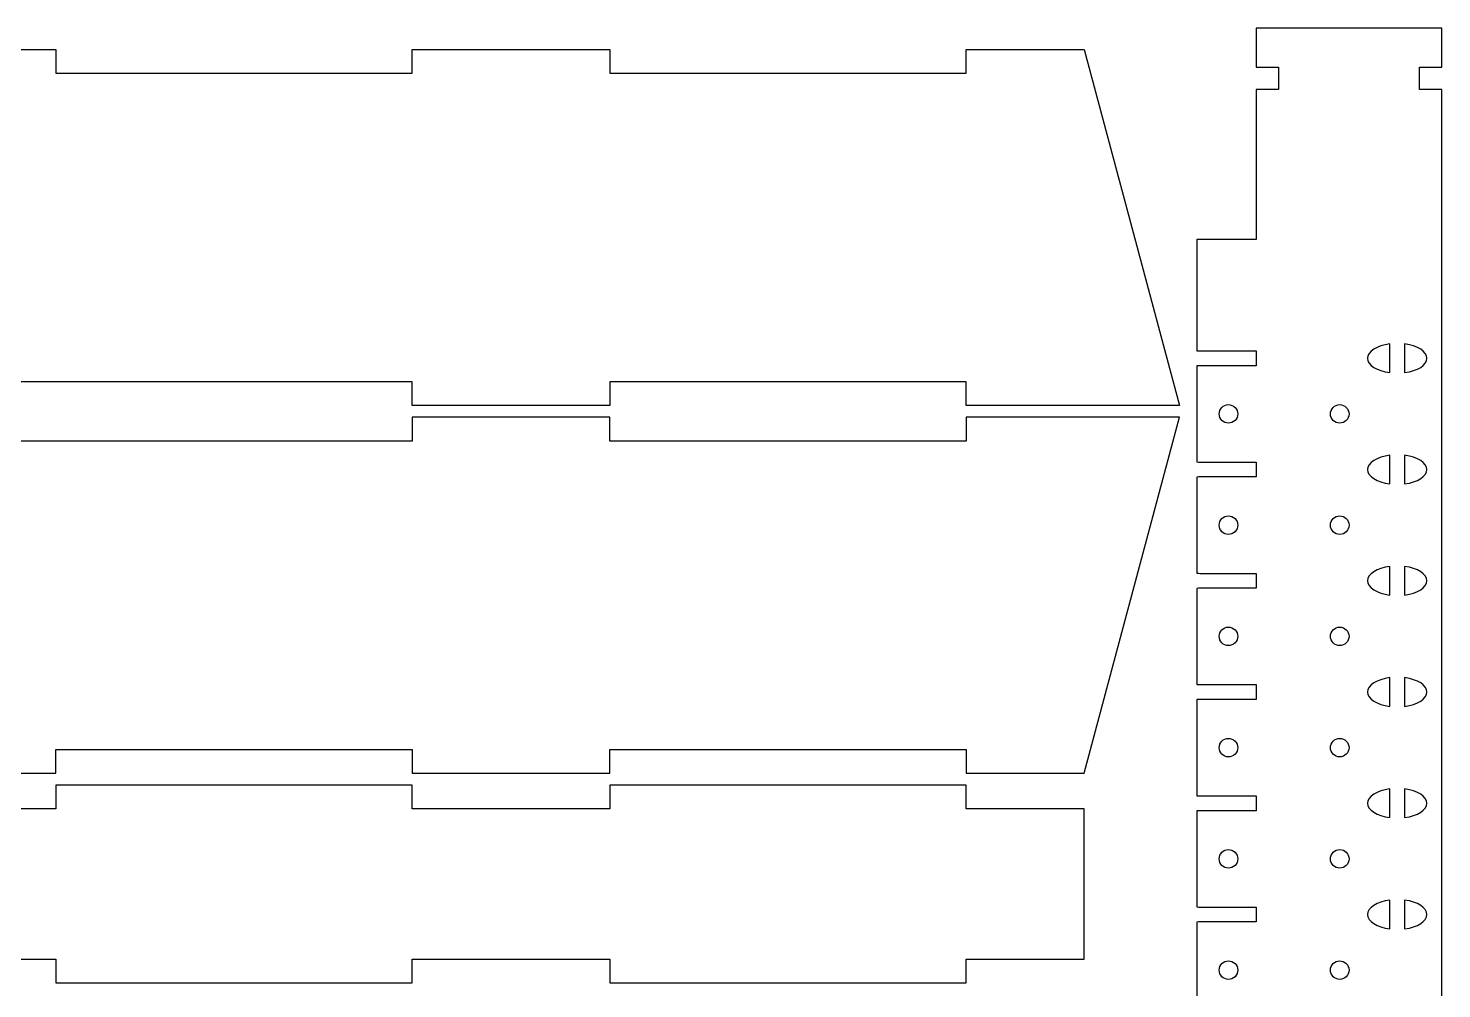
# Model space of a CAD drawing. Extents: x -1476 to 1406, y 11 to 1488.
# Drawn here: x -700 to -160, y 1121 to 1488 of the extents above; entities that cross this region are included whole.
import ezdxf

# ---------------------------------------------------------------- set-up
doc = ezdxf.new("R2010")
doc.units = 0
doc.layers.add('Layer_1', color=7, linetype='CONTINUOUS')

msp = doc.modelspace()

# ---------------------------------------------------------------- linework, layer by layer
at = {"layer": 'Layer_1', "color": 3}
for p, q in [((-160.134787, 1488.215848), (-230.999512, 1488.215848)), ((-230.999512, 1488.215848), (-230.999512, 1473.374023)), ((-160.134787, 1473.373198), (-160.134787, 1488.215848)), ((-840.817725, 1480.067923), (-689.64174, 1480.06862)), ((-689.64174, 1480.06862), (-689.642355, 1471.00331)), ((-553.561747, 1471.00325), (-553.561125, 1480.06856)), ((-553.561125, 1480.06856), (-477.987742, 1480.069025)), ((-477.987742, 1480.069025), (-477.988365, 1471.003723)), ((-341.907757, 1471.003663), (-341.907112, 1480.06898)), ((-341.907112, 1480.06898), (-296.741362, 1480.06823)), ((-296.741362, 1480.06823), (-260.283465, 1344.005495)), ((-689.642355, 1471.00331), (-553.561747, 1471.00325)), ((-477.988365, 1471.003723), (-341.907757, 1471.003663)), ((-230.999512, 1473.374023), (-222.496087, 1473.374023)), ((-222.496087, 1473.374023), (-222.496087, 1464.869173)), ((-168.638212, 1464.868348), (-168.638212, 1473.373198)), ((-168.638212, 1473.373198), (-160.134787, 1473.373198)), ((-222.496087, 1464.869173), (-230.999512, 1464.869173)), ((-230.999512, 1464.869173), (-230.999512, 1407.429748)), ((-160.134787, 1464.868348), (-168.638212, 1464.868348)), ((-160.134787, 770.300975), (-160.134787, 1464.868348)), ((-230.999512, 1407.429748), (-253.676737, 1407.429748)), ((-253.676737, 1407.429748), (-253.676737, 1364.910823)), ((-253.676737, 1364.910823), (-230.999512, 1364.910823)), ((-230.999512, 1364.910823), (-230.999512, 1359.240448)), ((-253.676737, 1359.172948), (-253.676737, 1322.456698)), ((-230.999512, 1359.240448), (-252.581062, 1359.240448)), ((-553.561132, 1353.098563), (-1046.423902, 1353.098803)), ((-553.562632, 1344.005563), (-553.561132, 1353.098563)), ((-477.987517, 1353.097385), (-477.987697, 1344.006313)), ((-341.906925, 1353.097318), (-477.987517, 1353.097385)), ((-341.907112, 1344.006245), (-341.906925, 1353.097318)), ((-477.987772, 1339.505308), (-553.562707, 1339.506058)), ((-553.562707, 1339.506058), (-553.561207, 1330.413058)), ((-477.987697, 1344.006313), (-553.562632, 1344.005563)), ((-477.987592, 1330.414235), (-477.987772, 1339.505308)), ((-260.28354, 1339.506125), (-341.907187, 1339.505375)), ((-341.907187, 1339.505375), (-341.907, 1330.414303)), ((-260.283465, 1344.005495), (-341.907112, 1344.006245)), ((-296.741445, 1203.44339), (-260.28354, 1339.506125)), ((-553.561207, 1330.413058), (-1046.423977, 1330.412818)), ((-341.907, 1330.414303), (-477.987592, 1330.414235)), ((-252.581062, 1322.390698), (-230.999512, 1322.390698)), ((-230.999512, 1322.390698), (-230.999512, 1316.720248)), ((-253.676737, 1316.652748), (-253.676737, 1279.934923)), ((-230.999512, 1316.720248), (-252.581062, 1316.720248)), ((-252.581062, 1279.868923), (-230.999512, 1279.868923)), ((-230.999512, 1279.868923), (-230.999512, 1274.200048)), ((-253.676737, 1274.132548), (-253.676737, 1237.413298)), ((-230.999512, 1274.200048), (-252.581062, 1274.200048)), ((-252.581062, 1237.347298), (-230.999512, 1237.347298)), ((-230.999512, 1237.347298), (-230.999512, 1231.678348)), ((-253.676737, 1231.610848), (-253.676737, 1194.894523)), ((-230.999512, 1231.678348), (-252.581062, 1231.678348)), ((-689.64243, 1212.50831), (-553.561822, 1212.50837)), ((-689.641807, 1203.443), (-689.64243, 1212.50831)), ((-553.561822, 1212.50837), (-553.5612, 1203.44306)), ((-477.98844, 1212.507898), (-341.907832, 1212.507958)), ((-477.987817, 1203.442595), (-477.98844, 1212.507898)), ((-341.907832, 1212.507958), (-341.907187, 1203.44264)), ((-840.8178, 1203.443698), (-689.641807, 1203.443)), ((-553.5612, 1203.44306), (-477.987817, 1203.442595)), ((-341.907187, 1203.44264), (-296.741445, 1203.44339)), ((-553.563525, 1198.943128), (-689.64315, 1198.943128)), ((-689.64315, 1198.943128), (-689.64315, 1189.877525)), ((-553.563525, 1189.877525), (-553.563525, 1198.943128)), ((-341.908875, 1198.943128), (-477.9885, 1198.943128)), ((-477.9885, 1198.943128), (-477.9885, 1189.877525)), ((-341.908875, 1189.877525), (-341.908875, 1198.943128)), ((-252.581062, 1194.828523), (-230.999512, 1194.828523)), ((-230.999512, 1194.828523), (-230.999512, 1189.158148)), ((-689.64315, 1189.877525), (-840.816675, 1189.877525)), ((-477.9885, 1189.877525), (-553.563525, 1189.877525)), ((-296.7432, 1189.8695), (-341.908875, 1189.877525)), ((-296.7432, 1132.42262), (-296.7432, 1189.8695)), ((-253.676737, 1189.090648), (-253.676737, 1152.374398)), ((-230.999512, 1189.158148), (-252.581062, 1189.158148)), ((-252.581062, 1152.308398), (-230.999512, 1152.308398)), ((-230.999512, 1152.308398), (-230.999512, 1146.639448)), ((-253.676737, 1146.571948), (-253.676737, 1109.85563)), ((-230.999512, 1146.639448), (-252.581062, 1146.639448)), ((-840.816675, 1132.440995), (-689.64315, 1132.440995)), ((-689.64315, 1132.440995), (-689.64315, 1123.348835)), ((-553.563525, 1123.348835), (-553.563525, 1132.440995)), ((-553.563525, 1132.440995), (-477.9885, 1132.440995)), ((-477.9885, 1132.440995), (-477.9885, 1123.348835)), ((-341.908875, 1123.348835), (-341.908875, 1132.440995)), ((-341.908875, 1132.440995), (-296.7432, 1132.42262)), ((-689.64315, 1123.348835), (-553.563525, 1123.348835)), ((-477.9885, 1123.348835), (-341.908875, 1123.348835))]:
    msp.add_line(p, q, dxfattribs=at)
at = {"layer": 'Layer_1', "color": 4}
for p, q in [((-179.976937, 1356.589655), (-179.976937, 1367.55683)), ((-174.308213, 1367.55683), (-174.308212, 1367.55683)), ((-238.086337, 1340.81483), (-238.086337, 1340.81483)), ((-195.566663, 1340.81483), (-195.566663, 1340.81483)), ((-179.976937, 1314.07013), (-179.976937, 1325.037305)), ((-174.308213, 1325.037305), (-174.308212, 1325.037305)), ((-238.086337, 1298.29523), (-238.086337, 1298.29523)), ((-195.566663, 1298.29523), (-195.566663, 1298.29523)), ((-179.976937, 1271.550605), (-179.976937, 1282.517705)), ((-174.308212, 1282.517705), (-174.308212, 1282.517705)), ((-238.086337, 1255.77563), (-238.086337, 1255.77563)), ((-195.566663, 1255.77563), (-195.566663, 1255.77563)), ((-179.976937, 1229.03108), (-179.976937, 1239.99818)), ((-174.308213, 1239.99818), (-174.308212, 1239.99818)), ((-238.086337, 1213.25588), (-238.086337, 1213.25588)), ((-195.566663, 1213.25588), (-195.566663, 1213.25588)), ((-179.976938, 1186.51148), (-179.976937, 1197.478655)), ((-174.308213, 1197.478655), (-174.308212, 1197.478655)), ((-238.086337, 1170.73628), (-238.086337, 1170.73628)), ((-195.566663, 1170.73628), (-195.566663, 1170.73628)), ((-179.976937, 1143.99203), (-179.976937, 1154.95913)), ((-174.308213, 1154.95913), (-174.308212, 1154.95913)), ((-238.086337, 1128.216508), (-238.086337, 1128.216508)), ((-195.566663, 1128.216508), (-195.566663, 1128.216508))]:
    msp.add_line(p, q, dxfattribs=at)
for points in [[(-179.976937, 1367.55683), (-184.980417, 1366.910687), (-188.477134, 1364.654715), (-188.480063, 1362.07088)], [(-174.308212, 1367.55683), (-174.308212, 1367.55683), (-174.308212, 1356.589655), (-174.308213, 1356.589655)], [(-165.803513, 1362.07403), (-165.809496, 1364.656919), (-169.306376, 1366.911283), (-174.308213, 1367.55683)], [(-188.480063, 1362.07088), (-188.472831, 1359.488805), (-184.977015, 1357.235357), (-179.976937, 1356.589655)], [(-174.308213, 1356.589655), (-169.305242, 1357.235349), (-165.808062, 1359.490555), (-165.803513, 1362.07403)], [(-245.173013, 1340.81483), (-245.173031, 1341.754584), (-244.799728, 1342.655854), (-244.135228, 1343.320368)], [(-241.629712, 1337.27153), (-243.586621, 1337.271534), (-245.173009, 1338.857921), (-245.173013, 1340.81483)], [(-244.135228, 1343.320368), (-243.470729, 1343.984881), (-242.569467, 1344.358203), (-241.629712, 1344.358205)], [(-241.629712, 1344.358205), (-240.689946, 1344.358223), (-239.788664, 1343.98491), (-239.124148, 1343.320394)], [(-238.086337, 1340.81483), (-238.086339, 1339.875076), (-238.459661, 1338.973814), (-239.124175, 1338.309314)], [(-239.124148, 1343.320394), (-238.459633, 1342.655879), (-238.086319, 1341.754597), (-238.086337, 1340.81483)], [(-202.653263, 1340.81483), (-202.653281, 1341.754584), (-202.279978, 1342.655854), (-201.615478, 1343.320368)], [(-199.109962, 1337.27153), (-201.066871, 1337.271534), (-202.653259, 1338.857921), (-202.653263, 1340.81483)], [(-201.615478, 1343.320368), (-200.950979, 1343.984881), (-200.049717, 1344.358203), (-199.109962, 1344.358205)], [(-199.109962, 1344.358205), (-198.170208, 1344.358203), (-197.268946, 1343.984881), (-196.604447, 1343.320368)], [(-195.566663, 1340.81483), (-195.566666, 1338.857921), (-197.153054, 1337.271534), (-199.109962, 1337.27153)], [(-196.604447, 1343.320368), (-195.939947, 1342.655854), (-195.566644, 1341.754584), (-195.566663, 1340.81483)], [(-239.124175, 1338.309314), (-239.788688, 1337.644815), (-240.689958, 1337.271512), (-241.629712, 1337.27153)], [(-179.976937, 1325.037305), (-184.980417, 1324.391162), (-188.477134, 1322.13519), (-188.480063, 1319.551355)], [(-174.308212, 1325.037305), (-174.308212, 1325.037305), (-174.308212, 1314.07013), (-174.308213, 1314.07013)], [(-165.803513, 1319.554505), (-165.809496, 1322.137394), (-169.306376, 1324.391758), (-174.308213, 1325.037305)], [(-188.480063, 1319.551355), (-188.472831, 1316.96928), (-184.977015, 1314.715832), (-179.976937, 1314.07013)], [(-174.308213, 1314.07013), (-169.305242, 1314.715824), (-165.808062, 1316.97103), (-165.803513, 1319.554505)], [(-245.173013, 1298.29523), (-245.173009, 1300.252139), (-243.586621, 1301.838526), (-241.629712, 1301.83853)], [(-241.629712, 1301.83853), (-240.689958, 1301.838548), (-239.788688, 1301.465245), (-239.124175, 1300.800746)], [(-202.653263, 1298.29523), (-202.653259, 1300.252139), (-201.066871, 1301.838526), (-199.109962, 1301.83853)], [(-199.109962, 1301.83853), (-197.153054, 1301.838526), (-195.566666, 1300.252139), (-195.566663, 1298.29523)], [(-241.629712, 1294.75193), (-243.586621, 1294.751934), (-245.173009, 1296.338321), (-245.173013, 1298.29523)], [(-239.124175, 1300.800746), (-238.459661, 1300.136247), (-238.086339, 1299.234984), (-238.086337, 1298.29523)], [(-238.086337, 1298.29523), (-238.086339, 1297.355476), (-238.459661, 1296.454214), (-239.124175, 1295.789714)], [(-199.109962, 1294.75193), (-201.066871, 1294.751934), (-202.653259, 1296.338321), (-202.653263, 1298.29523)], [(-195.566663, 1298.29523), (-195.566666, 1296.338321), (-197.153054, 1294.751934), (-199.109962, 1294.75193)], [(-239.124175, 1295.789714), (-239.788688, 1295.125215), (-240.689958, 1294.751912), (-241.629712, 1294.75193)], [(-179.976937, 1282.517705), (-184.980309, 1281.871576), (-188.476997, 1279.615684), (-188.480063, 1277.031905)], [(-174.308212, 1282.517705), (-174.308212, 1282.517705), (-174.308212, 1271.550605), (-174.308213, 1271.550605)], [(-165.803513, 1277.03498), (-165.809565, 1279.617841), (-169.30643, 1281.872165), (-174.308212, 1282.517705)], [(-188.480063, 1277.031905), (-188.472899, 1274.449802), (-184.977069, 1272.196314), (-179.976937, 1271.550605)], [(-174.308213, 1271.550605), (-169.305242, 1272.196299), (-165.808062, 1274.451505), (-165.803513, 1277.03498)], [(-245.173013, 1255.77563), (-245.173009, 1257.732539), (-243.586621, 1259.318926), (-241.629712, 1259.31893)], [(-241.629712, 1259.31893), (-240.689958, 1259.318948), (-239.788688, 1258.945645), (-239.124175, 1258.281146)], [(-202.653263, 1255.77563), (-202.653259, 1257.732539), (-201.066871, 1259.318926), (-199.109962, 1259.31893)], [(-199.109962, 1259.31893), (-197.153054, 1259.318926), (-195.566666, 1257.732539), (-195.566663, 1255.77563)], [(-244.135228, 1253.270092), (-244.799728, 1253.934606), (-245.173031, 1254.835876), (-245.173013, 1255.77563)], [(-241.629712, 1252.232255), (-242.569467, 1252.232257), (-243.470729, 1252.605579), (-244.135228, 1253.270092)], [(-239.124148, 1253.270066), (-239.788664, 1252.60555), (-240.689946, 1252.232237), (-241.629712, 1252.232255)], [(-239.124175, 1258.281146), (-238.459661, 1257.616647), (-238.086339, 1256.715384), (-238.086337, 1255.77563)], [(-238.086337, 1255.77563), (-238.086319, 1254.835863), (-238.459633, 1253.934581), (-239.124148, 1253.270066)], [(-201.615478, 1253.270092), (-202.279978, 1253.934606), (-202.653281, 1254.835876), (-202.653263, 1255.77563)], [(-199.109962, 1252.232255), (-200.049717, 1252.232257), (-200.950979, 1252.605579), (-201.615478, 1253.270092)], [(-196.604447, 1253.270092), (-197.268946, 1252.605579), (-198.170208, 1252.232257), (-199.109962, 1252.232255)], [(-195.566663, 1255.77563), (-195.566644, 1254.835876), (-195.939947, 1253.934606), (-196.604447, 1253.270092)], [(-179.976937, 1239.99818), (-184.980309, 1239.352051), (-188.476997, 1237.096159), (-188.480063, 1234.51238)], [(-174.308212, 1239.99818), (-174.308212, 1239.99818), (-174.308212, 1229.03108), (-174.308213, 1229.03108)], [(-165.803513, 1234.515455), (-165.809565, 1237.098316), (-169.30643, 1239.35264), (-174.308213, 1239.99818)], [(-188.480063, 1234.51238), (-188.472899, 1231.930277), (-184.977069, 1229.676789), (-179.976937, 1229.03108)], [(-174.308213, 1229.03108), (-169.305242, 1229.676774), (-165.808062, 1231.93198), (-165.803513, 1234.515455)], [(-245.173013, 1213.25588), (-245.173009, 1215.212789), (-243.586621, 1216.799176), (-241.629712, 1216.79918)], [(-241.629712, 1216.79918), (-240.689958, 1216.799198), (-239.788688, 1216.425895), (-239.124175, 1215.761396)], [(-239.124175, 1215.761396), (-238.459661, 1215.096897), (-238.086339, 1214.195634), (-238.086337, 1213.25588)], [(-202.653263, 1213.25588), (-202.653259, 1215.212789), (-201.066871, 1216.799176), (-199.109962, 1216.79918)], [(-199.109962, 1216.79918), (-197.153054, 1216.799176), (-195.566666, 1215.212789), (-195.566663, 1213.25588)], [(-241.629712, 1209.71258), (-243.586621, 1209.712584), (-245.173009, 1211.298971), (-245.173013, 1213.25588)], [(-239.124175, 1210.750364), (-239.788688, 1210.085865), (-240.689958, 1209.712562), (-241.629712, 1209.71258)], [(-238.086337, 1213.25588), (-238.086339, 1212.316126), (-238.459661, 1211.414864), (-239.124175, 1210.750364)], [(-199.109962, 1209.71258), (-201.066871, 1209.712584), (-202.653259, 1211.298971), (-202.653263, 1213.25588)], [(-195.566663, 1213.25588), (-195.566666, 1211.298971), (-197.153054, 1209.712584), (-199.109962, 1209.71258)], [(-179.976937, 1197.478655), (-184.980363, 1196.832519), (-188.477065, 1194.576587), (-188.480063, 1191.99278)], [(-174.308212, 1197.478655), (-174.308212, 1197.478655), (-174.308212, 1186.51148), (-174.308213, 1186.51148)], [(-165.803513, 1191.995855), (-165.809496, 1194.578744), (-169.306376, 1196.833108), (-174.308213, 1197.478655)], [(-188.480063, 1191.99278), (-188.472899, 1189.410677), (-184.977069, 1187.157189), (-179.976938, 1186.51148)], [(-174.308213, 1186.51148), (-169.305242, 1187.157174), (-165.808062, 1189.41238), (-165.803513, 1191.995855)], [(-245.173013, 1170.73628), (-245.173009, 1172.693189), (-243.586621, 1174.279576), (-241.629712, 1174.27958)], [(-241.629712, 1174.27958), (-240.689958, 1174.279598), (-239.788688, 1173.906295), (-239.124175, 1173.241796)], [(-239.124175, 1173.241796), (-238.459661, 1172.577297), (-238.086339, 1171.676034), (-238.086337, 1170.73628)], [(-202.653263, 1170.73628), (-202.653259, 1172.693189), (-201.066871, 1174.279576), (-199.109962, 1174.27958)], [(-199.109962, 1174.27958), (-197.153054, 1174.279576), (-195.566666, 1172.693189), (-195.566663, 1170.73628)], [(-241.629712, 1167.19298), (-243.586621, 1167.192984), (-245.173009, 1168.779371), (-245.173013, 1170.73628)], [(-239.124175, 1168.230764), (-239.788688, 1167.566265), (-240.689958, 1167.192962), (-241.629712, 1167.19298)], [(-238.086337, 1170.73628), (-238.086339, 1169.796526), (-238.459661, 1168.895264), (-239.124175, 1168.230764)], [(-199.109962, 1167.19298), (-201.066871, 1167.192984), (-202.653259, 1168.779371), (-202.653263, 1170.73628)], [(-195.566663, 1170.73628), (-195.566666, 1168.779371), (-197.153054, 1167.192984), (-199.109962, 1167.19298)], [(-179.976937, 1154.95913), (-184.980363, 1154.312994), (-188.477065, 1152.057062), (-188.480063, 1149.473255)], [(-174.308212, 1154.95913), (-174.308212, 1154.95913), (-174.308212, 1143.99203), (-174.308213, 1143.99203)], [(-165.803513, 1149.476405), (-165.809565, 1152.059266), (-169.30643, 1154.31359), (-174.308213, 1154.95913)], [(-188.480063, 1149.473255), (-188.472831, 1146.89118), (-184.977015, 1144.637732), (-179.976937, 1143.99203)], [(-174.308213, 1143.99203), (-169.305242, 1144.637724), (-165.808062, 1146.89293), (-165.803513, 1149.476405)], [(-245.173013, 1128.216508), (-245.173015, 1129.156251), (-244.799705, 1130.057506), (-244.135207, 1130.722007)], [(-244.135207, 1130.722007), (-243.47071, 1131.386507), (-242.569456, 1131.759821), (-241.629712, 1131.759823)], [(-241.629712, 1131.759823), (-240.689956, 1131.759841), (-239.788683, 1131.386536), (-239.124169, 1130.722033)], [(-239.124169, 1130.722033), (-238.459655, 1130.05753), (-238.086335, 1129.156264), (-238.086337, 1128.216508)], [(-202.653263, 1128.216508), (-202.653265, 1129.156251), (-202.279955, 1130.057506), (-201.615457, 1130.722007)], [(-201.615457, 1130.722007), (-200.95096, 1131.386507), (-200.049706, 1131.759821), (-199.109962, 1131.759823)], [(-199.109962, 1131.759823), (-198.170219, 1131.759821), (-197.268965, 1131.386507), (-196.604468, 1130.722007)], [(-196.604468, 1130.722007), (-195.93997, 1130.057506), (-195.56666, 1129.156251), (-195.566663, 1128.216508)], [(-241.629712, 1124.673215), (-243.586618, 1124.673219), (-245.173004, 1126.259602), (-245.173013, 1128.216508)], [(-239.124177, 1125.710997), (-239.788691, 1125.046499), (-240.68996, 1124.673197), (-241.629712, 1124.673215)], [(-238.086337, 1128.216508), (-238.086341, 1127.276755), (-238.459664, 1126.375494), (-239.124177, 1125.710997)], [(-199.109962, 1124.673215), (-201.066868, 1124.673219), (-202.653254, 1126.259602), (-202.653263, 1128.216508)], [(-195.566663, 1128.216508), (-195.566671, 1126.259602), (-197.153057, 1124.673219), (-199.109962, 1124.673215)]]:
    msp.add_open_spline(points, degree=3, dxfattribs=at)
at = {"layer": 'Layer_1', "color": 3}
for points in [[(-252.581062, 1359.240448), (-252.952087, 1359.240448), (-253.316887, 1359.214198), (-253.676737, 1359.172948)], [(-253.676737, 1322.456698), (-253.316887, 1322.416198), (-252.951262, 1322.366323), (-252.581062, 1322.390698)], [(-252.581062, 1316.720248), (-252.952087, 1316.720248), (-253.316887, 1316.693998), (-253.676737, 1316.652748)], [(-253.676737, 1279.934923), (-253.316887, 1279.894423), (-252.951262, 1279.844548), (-252.581062, 1279.868923)], [(-252.581062, 1274.200048), (-252.952087, 1274.200048), (-253.316887, 1274.173798), (-253.676737, 1274.132548)], [(-253.676737, 1237.413298), (-253.316887, 1237.372798), (-252.952087, 1237.347298), (-252.581062, 1237.347298)], [(-252.581062, 1231.678348), (-252.952087, 1231.678348), (-253.316887, 1231.652098), (-253.676737, 1231.610848)], [(-253.676737, 1194.894523), (-253.316887, 1194.854023), (-252.951262, 1194.804148), (-252.581062, 1194.828523)], [(-252.581062, 1189.158148), (-252.952087, 1189.158148), (-253.316887, 1189.131898), (-253.676737, 1189.090648)], [(-253.676737, 1152.374398), (-253.316887, 1152.333898), (-252.952087, 1152.308398), (-252.581062, 1152.308398)], [(-252.581062, 1146.639448), (-252.952087, 1146.639448), (-253.316887, 1146.612448), (-253.676737, 1146.571948)]]:
    msp.add_open_spline(points, degree=3, dxfattribs=at)

doc.saveas('drawing.dxf')
